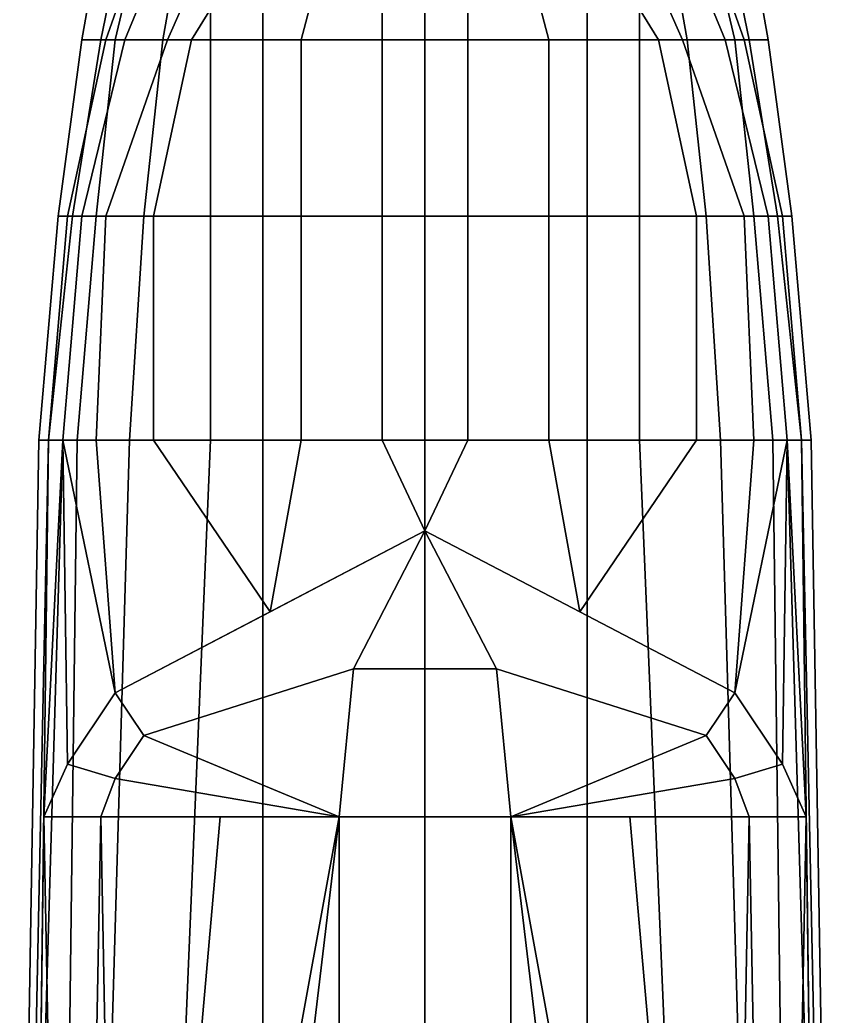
# Model space of a CAD drawing. Header units: millimetres. Extents: x -15.9 to 15.9, y -11.1 to 16.1.
# Drawn here: x -0.85 to 0.85, y 6.992 to 9.082 of the extents above; entities that cross this region are included whole.
import ezdxf

# ---------------------------------------------------------------- set-up
doc = ezdxf.new("R2010")
doc.units = ezdxf.units.MM

msp = doc.modelspace()

# ---------------------------------------------------------------- linework, layer by layer
for points in [[(-0.5499999999999972, 9.38, 0.46), (-0.6599999999999966, 9.38, -0.1100000000000003), (-0.7199999999999989, 9.040000000000001, 0.1399999999999997), (-0.6699999999999946, 9.040000000000001, 0.46)], [(-0.6599999999999966, 9.38, -0.6200000000000001), (-0.6099999999999994, 9.38, -0.910000000000001), (-0.6799999999999997, 9.040000000000001, -0.910000000000001), (-0.7199999999999989, 9.040000000000001, -0.6200000000000001)], [(-0.6599999999999966, 9.38, -0.1100000000000003), (-0.6599999999999966, 9.38, -0.6200000000000001), (-0.7199999999999989, 9.040000000000001, -0.6200000000000001), (-0.7199999999999989, 9.040000000000001, 0.1399999999999997)], [(-0.6099999999999994, 9.38, -0.910000000000001), (-0.5700000000000003, 9.38, -1.05), (-0.6499999999999986, 9.040000000000001, -1.06), (-0.6799999999999997, 9.040000000000001, -0.910000000000001)], [(-0.4899999999999949, 9.38, 0.5900000000000007), (-0.5499999999999972, 9.38, 0.46), (-0.6699999999999946, 9.040000000000001, 0.46), (-0.6300000000000026, 9.040000000000001, 0.6100000000000003)], [(-0.5700000000000003, 9.38, -1.05), (-0.4899999999999949, 9.38, -1.13), (-0.5500000000000043, 9.040000000000001, -1.150000000000001), (-0.6499999999999986, 9.040000000000001, -1.06)], [(-0.3900000000000006, 9.38, 0.71), (-0.4899999999999949, 9.38, 0.5900000000000007), (-0.6300000000000026, 9.040000000000001, 0.6100000000000003), (-0.5399999999999991, 9.040000000000001, 0.7600000000000007)], [(-0.4899999999999949, 9.38, -1.13), (-0.4500000000000028, 9.38, -1.150000000000001), (-0.4499999999999957, 9.040000000000001, -1.180000000000001), (-0.5500000000000043, 9.040000000000001, -1.150000000000001)], [(-0.2800000000000011, 9.38, 0.79), (-0.3900000000000006, 9.38, 0.71), (-0.5399999999999991, 9.040000000000001, 0.7600000000000007), (-0.490000000000002, 9.040000000000001, 0.79)], [(-0.1700000000000017, 9.38, 0.830000000000001), (-0.2800000000000011, 9.38, 0.79), (-0.490000000000002, 9.040000000000001, 0.79), (-0.259999999999998, 9.040000000000001, 0.8800000000000003)], [(-0.4500000000000028, 9.38, -1.150000000000001), (-0.3400000000000034, 9.38, -1.170000000000001), (-0.3399999999999963, 9.040000000000001, -1.2), (-0.4499999999999957, 9.040000000000001, -1.180000000000001)], [(-5.551115123125783e-16, 9.040000000000001, -1.22), (-0.3399999999999963, 9.040000000000001, -1.2), (-0.3400000000000034, 9.38, -1.170000000000001), (0, 9.38, -1.2)], [(-0.09000000000000341, 9.38, 0.8500000000000005), (-0.1700000000000017, 9.38, 0.830000000000001), (-0.259999999999998, 9.040000000000001, 0.8800000000000003), (-0.0899999999999963, 9.040000000000001, 0.9200000000000004)], [(-0.0899999999999963, 9.040000000000001, 0.9200000000000004), (0.08999999999999575, 9.039999999999996, 0.9200000000000004), (0.09000000000000286, 9.379999999999992, 0.8500000000000005), (-0.09000000000000341, 9.38, 0.8500000000000005)], [(0, 9.38, -1.2), (0.3400000000000029, 9.379999999999992, -1.170000000000001), (0.3399999999999958, 9.039999999999996, -1.2), (-5.551115123125783e-16, 9.040000000000001, -1.22)], [(0.08999999999999575, 9.039999999999996, 0.9200000000000004), (0.2599999999999975, 9.039999999999996, 0.8800000000000003), (0.1700000000000012, 9.379999999999992, 0.830000000000001), (0.09000000000000286, 9.379999999999992, 0.8500000000000005)], [(0.2599999999999975, 9.039999999999996, 0.8800000000000003), (0.4900000000000014, 9.039999999999996, 0.79), (0.2800000000000006, 9.379999999999992, 0.79), (0.1700000000000012, 9.379999999999992, 0.830000000000001)], [(0.4900000000000014, 9.039999999999996, 0.79), (0.5399999999999986, 9.039999999999996, 0.7600000000000007), (0.39, 9.379999999999992, 0.71), (0.2800000000000006, 9.379999999999992, 0.79)], [(0.4499999999999952, 9.039999999999996, -1.180000000000001), (0.3399999999999958, 9.039999999999996, -1.2), (0.3400000000000029, 9.379999999999992, -1.170000000000001), (0.4500000000000023, 9.379999999999992, -1.150000000000001)], [(0.5399999999999986, 9.039999999999996, 0.7600000000000007), (0.630000000000002, 9.039999999999996, 0.6100000000000003), (0.4899999999999943, 9.379999999999992, 0.5900000000000007), (0.39, 9.379999999999992, 0.71)], [(0.5500000000000037, 9.039999999999996, -1.150000000000001), (0.4499999999999952, 9.039999999999996, -1.180000000000001), (0.4500000000000023, 9.379999999999992, -1.150000000000001), (0.4899999999999943, 9.379999999999992, -1.13)], [(0.649999999999998, 9.039999999999996, -1.06), (0.5500000000000037, 9.039999999999996, -1.150000000000001), (0.4899999999999943, 9.379999999999992, -1.13), (0.5699999999999926, 9.379999999999992, -1.05)], [(0.630000000000002, 9.039999999999996, 0.6100000000000003), (0.669999999999994, 9.039999999999996, 0.46), (0.5499999999999966, 9.379999999999992, 0.46), (0.4899999999999943, 9.379999999999992, 0.5900000000000007)], [(0.669999999999994, 9.039999999999996, 0.46), (0.7199999999999983, 9.039999999999996, 0.1399999999999997), (0.659999999999996, 9.379999999999992, -0.1100000000000003), (0.5499999999999966, 9.379999999999992, 0.46)], [(0.6799999999999992, 9.039999999999996, -0.910000000000001), (0.649999999999998, 9.039999999999996, -1.06), (0.5699999999999926, 9.379999999999992, -1.05), (0.6099999999999989, 9.379999999999992, -0.910000000000001)], [(0.7199999999999983, 9.039999999999996, -0.6200000000000001), (0.6799999999999992, 9.039999999999996, -0.910000000000001), (0.6099999999999989, 9.379999999999992, -0.910000000000001), (0.659999999999996, 9.379999999999992, -0.6200000000000001)], [(0.7199999999999983, 9.039999999999996, 0.1399999999999997), (0.7199999999999983, 9.039999999999996, -0.6200000000000001), (0.659999999999996, 9.379999999999992, -0.6200000000000001), (0.659999999999996, 9.379999999999992, -0.1100000000000003)], [(-0.6699999999999946, 9.040000000000001, 0.46), (-0.7199999999999989, 9.040000000000001, 0.1399999999999997), (-0.7700000000000031, 8.670000000000002, 0.1399999999999997), (-0.75, 8.670000000000002, 0.46)], [(-0.7199999999999989, 9.040000000000001, -0.6200000000000001), (-0.6799999999999997, 9.040000000000001, -0.910000000000001), (-0.740000000000002, 8.670000000000002, -0.910000000000001), (-0.7700000000000031, 8.670000000000002, -0.6200000000000001)], [(-0.7199999999999989, 9.040000000000001, 0.1399999999999997), (-0.7199999999999989, 9.040000000000001, -0.6200000000000001), (-0.7700000000000031, 8.670000000000002, -0.6200000000000001), (-0.7700000000000031, 8.670000000000002, 0.1399999999999997)], [(-0.6300000000000026, 9.040000000000001, 0.6100000000000003), (-0.6699999999999946, 9.040000000000001, 0.46), (-0.75, 8.670000000000002, 0.46), (-0.7199999999999989, 8.670000000000002, 0.6100000000000003)], [(-0.6799999999999997, 9.040000000000001, -0.910000000000001), (-0.6499999999999986, 9.040000000000001, -1.06), (-0.6900000000000048, 8.670000000000002, -1.080000000000001), (-0.740000000000002, 8.670000000000002, -0.910000000000001)], [(-0.5399999999999991, 9.040000000000001, 0.7600000000000007), (-0.6300000000000026, 9.040000000000001, 0.6100000000000003), (-0.7199999999999989, 8.670000000000002, 0.6100000000000003), (-0.6699999999999946, 8.670000000000002, 0.7600000000000007)], [(-0.6499999999999986, 9.040000000000001, -1.06), (-0.5500000000000043, 9.040000000000001, -1.150000000000001), (-0.5899999999999963, 8.670000000000002, -1.180000000000001), (-0.6900000000000048, 8.670000000000002, -1.080000000000001)], [(-0.490000000000002, 9.040000000000001, 0.79), (-0.5399999999999991, 9.040000000000001, 0.7600000000000007), (-0.6699999999999946, 8.670000000000002, 0.7600000000000007), (-0.5700000000000003, 8.670000000000002, 0.8600000000000003)], [(-0.5500000000000043, 9.040000000000001, -1.150000000000001), (-0.4499999999999957, 9.040000000000001, -1.180000000000001), (-0.4499999999999957, 8.670000000000002, -1.22), (-0.5899999999999963, 8.670000000000002, -1.180000000000001)], [(-0.259999999999998, 9.040000000000001, 0.8800000000000003), (-0.490000000000002, 9.040000000000001, 0.79), (-0.5700000000000003, 8.670000000000002, 0.8600000000000003), (-0.259999999999998, 8.670000000000002, 0.9600000000000004)], [(-0.4499999999999957, 9.040000000000001, -1.180000000000001), (-0.3399999999999963, 9.040000000000001, -1.2), (-0.3399999999999963, 8.670000000000002, -1.23), (-0.4499999999999957, 8.670000000000002, -1.22)], [(-5.551115123125783e-16, 8.670000000000002, -1.250000000000001), (-0.3399999999999963, 8.670000000000002, -1.23), (-0.3399999999999963, 9.040000000000001, -1.2), (-5.551115123125783e-16, 9.039999999999996, -1.22)], [(-0.0899999999999963, 9.040000000000001, 0.9200000000000004), (-0.259999999999998, 9.040000000000001, 0.8800000000000003), (-0.259999999999998, 8.670000000000002, 0.9600000000000004), (-0.0899999999999963, 8.670000000000002, 0.9899999999999998)], [(0.08999999999999575, 9.039999999999996, 0.9200000000000004), (-0.0899999999999963, 9.040000000000001, 0.9200000000000004), (-0.0899999999999963, 8.670000000000002, 0.9899999999999998), (0.08999999999999575, 8.670000000000002, 0.9899999999999998)], [(-5.551115123125783e-16, 9.039999999999996, -1.22), (0.3399999999999958, 9.039999999999996, -1.2), (0.3399999999999958, 8.670000000000002, -1.23), (-5.551115123125783e-16, 8.670000000000002, -1.250000000000001)], [(0.08999999999999575, 8.670000000000002, 0.9899999999999998), (0.2599999999999975, 8.670000000000002, 0.9600000000000004), (0.2599999999999975, 9.039999999999996, 0.8800000000000003), (0.08999999999999575, 9.039999999999996, 0.9200000000000004)], [(0.2599999999999975, 8.670000000000002, 0.9600000000000004), (0.5699999999999997, 8.670000000000002, 0.8600000000000003), (0.4900000000000014, 9.039999999999996, 0.79), (0.2599999999999975, 9.039999999999996, 0.8800000000000003)], [(0.4499999999999952, 8.670000000000002, -1.22), (0.3399999999999958, 8.670000000000002, -1.23), (0.3399999999999958, 9.039999999999996, -1.2), (0.4499999999999952, 9.039999999999996, -1.180000000000001)], [(0.5899999999999958, 8.670000000000002, -1.180000000000001), (0.4499999999999952, 8.670000000000002, -1.22), (0.4499999999999952, 9.039999999999996, -1.180000000000001), (0.5500000000000037, 9.039999999999996, -1.150000000000001)], [(0.5699999999999997, 8.670000000000002, 0.8600000000000003), (0.669999999999994, 8.670000000000002, 0.7600000000000007), (0.5399999999999986, 9.039999999999996, 0.7600000000000007), (0.4900000000000014, 9.039999999999996, 0.79)], [(0.669999999999994, 8.670000000000002, 0.7600000000000007), (0.7199999999999983, 8.670000000000002, 0.6100000000000003), (0.630000000000002, 9.039999999999996, 0.6100000000000003), (0.5399999999999986, 9.039999999999996, 0.7600000000000007)], [(0.6900000000000043, 8.670000000000002, -1.080000000000001), (0.5899999999999958, 8.670000000000002, -1.180000000000001), (0.5500000000000037, 9.039999999999996, -1.150000000000001), (0.649999999999998, 9.039999999999996, -1.06)], [(0.7199999999999983, 8.670000000000002, 0.6100000000000003), (0.7499999999999994, 8.670000000000002, 0.46), (0.669999999999994, 9.039999999999996, 0.46), (0.630000000000002, 9.039999999999996, 0.6100000000000003)], [(0.7400000000000014, 8.670000000000002, -0.910000000000001), (0.6900000000000043, 8.670000000000002, -1.080000000000001), (0.649999999999998, 9.039999999999996, -1.06), (0.6799999999999992, 9.039999999999996, -0.910000000000001)], [(0.7499999999999994, 8.670000000000002, 0.46), (0.7700000000000026, 8.670000000000002, 0.1399999999999997), (0.7199999999999983, 9.039999999999996, 0.1399999999999997), (0.669999999999994, 9.039999999999996, 0.46)], [(0.7700000000000026, 8.670000000000002, -0.6200000000000001), (0.7400000000000014, 8.670000000000002, -0.910000000000001), (0.6799999999999992, 9.039999999999996, -0.910000000000001), (0.7199999999999983, 9.039999999999996, -0.6200000000000001)], [(0.7700000000000026, 8.670000000000002, 0.1399999999999997), (0.7700000000000026, 8.670000000000002, -0.6200000000000001), (0.7199999999999983, 9.039999999999996, -0.6200000000000001), (0.7199999999999983, 9.039999999999996, 0.1399999999999997)], [(-0.75, 8.670000000000002, 0.46), (-0.7700000000000031, 8.670000000000002, 0.1399999999999997), (-0.8099999999999881, 8.200000000000001, 0.5200000000000005), (-0.789999999999992, 8.200000000000001, 0.71)], [(-0.7700000000000031, 8.670000000000002, -0.6200000000000001), (-0.740000000000002, 8.670000000000002, -0.910000000000001), (-0.789999999999992, 8.200000000000001, -0.910000000000001), (-0.8099999999999881, 8.200000000000001, -0.6200000000000001)], [(-0.7700000000000031, 8.670000000000002, 0.1399999999999997), (-0.7700000000000031, 8.670000000000002, -0.6200000000000001), (-0.8099999999999881, 8.200000000000001, -0.6200000000000001), (-0.8099999999999881, 8.200000000000001, 0.5200000000000005)], [(-0.740000000000002, 8.670000000000002, -0.910000000000001), (-0.6900000000000048, 8.670000000000002, -1.080000000000001), (-0.7299999999999898, 8.200000000000001, -1.12), (-0.789999999999992, 8.200000000000001, -0.910000000000001)], [(-0.7199999999999989, 8.670000000000002, 0.6100000000000003), (-0.75, 8.670000000000002, 0.46), (-0.789999999999992, 8.200000000000001, 0.71), (-0.7599999999999909, 8.200000000000001, 0.8400000000000007)], [(-0.6699999999999946, 8.670000000000002, 0.7600000000000007), (-0.7199999999999989, 8.670000000000002, 0.6100000000000003), (-0.7599999999999909, 8.200000000000001, 0.8400000000000007), (-0.6899999999999977, 8.200000000000001, 0.94)], [(-0.6900000000000048, 8.670000000000002, -1.080000000000001), (-0.5899999999999963, 8.670000000000002, -1.180000000000001), (-0.6199999999999903, 8.200000000000001, -1.2), (-0.7299999999999898, 8.200000000000001, -1.12)], [(-0.5700000000000003, 8.670000000000002, 0.8600000000000003), (-0.6699999999999946, 8.670000000000002, 0.7600000000000007), (-0.6899999999999977, 8.200000000000001, 0.94), (-0.5699999999999932, 8.200000000000001, 1)], [(-0.5899999999999963, 8.670000000000002, -1.180000000000001), (-0.4499999999999957, 8.670000000000002, -1.22), (-0.4499999999999886, 8.200000000000001, -1.240000000000001), (-0.6199999999999903, 8.200000000000001, -1.2)], [(-0.259999999999998, 8.670000000000002, 0.9600000000000004), (-0.5700000000000003, 8.670000000000002, 0.8600000000000003), (-0.5699999999999932, 8.200000000000001, 1), (-0.2599999999999909, 8.200000000000001, 1.06)], [(-0.4499999999999957, 8.670000000000002, -1.22), (-0.3399999999999963, 8.670000000000002, -1.23), (-0.3399999999999892, 8.200000000000001, -1.260000000000001), (-0.4499999999999886, 8.200000000000001, -1.240000000000001)], [(-7.66053886991358e-15, 8.200000000000001, -1.28), (-0.3399999999999892, 8.200000000000001, -1.260000000000001), (-0.3399999999999963, 8.670000000000002, -1.23), (-5.551115123125783e-16, 8.670000000000002, -1.250000000000001)], [(-0.0899999999999963, 8.670000000000002, 0.9899999999999998), (-0.259999999999998, 8.670000000000002, 0.9600000000000004), (-0.2599999999999909, 8.200000000000001, 1.06), (-0.0899999999999892, 8.200000000000001, 1.07)], [(-0.0899999999999892, 8.200000000000001, 1.07), (0.08999999999998864, 8.199999999999996, 1.07), (0.08999999999999575, 8.670000000000002, 0.9899999999999998), (-0.0899999999999963, 8.670000000000002, 0.9899999999999998)], [(-5.551115123125783e-16, 8.670000000000002, -1.250000000000001), (0.3399999999999958, 8.670000000000002, -1.23), (0.3399999999999886, 8.199999999999996, -1.260000000000001), (-7.66053886991358e-15, 8.200000000000001, -1.28)], [(0.08999999999998864, 8.199999999999996, 1.07), (0.2599999999999903, 8.199999999999996, 1.06), (0.2599999999999975, 8.670000000000002, 0.9600000000000004), (0.08999999999999575, 8.670000000000002, 0.9899999999999998)], [(0.2599999999999903, 8.199999999999996, 1.06), (0.5699999999999926, 8.199999999999996, 1), (0.5699999999999997, 8.670000000000002, 0.8600000000000003), (0.2599999999999975, 8.670000000000002, 0.9600000000000004)], [(0.4499999999999881, 8.199999999999996, -1.240000000000001), (0.3399999999999886, 8.199999999999996, -1.260000000000001), (0.3399999999999958, 8.670000000000002, -1.23), (0.4499999999999952, 8.670000000000002, -1.22)], [(0.6199999999999898, 8.199999999999996, -1.2), (0.4499999999999881, 8.199999999999996, -1.240000000000001), (0.4499999999999952, 8.670000000000002, -1.22), (0.5899999999999958, 8.670000000000002, -1.180000000000001)], [(0.5699999999999926, 8.199999999999996, 1), (0.6899999999999972, 8.199999999999996, 0.94), (0.669999999999994, 8.670000000000002, 0.7600000000000007), (0.5699999999999997, 8.670000000000002, 0.8600000000000003)], [(0.7299999999999892, 8.199999999999996, -1.12), (0.6199999999999898, 8.199999999999996, -1.2), (0.5899999999999958, 8.670000000000002, -1.180000000000001), (0.6900000000000043, 8.670000000000002, -1.080000000000001)], [(0.6899999999999972, 8.199999999999996, 0.94), (0.7599999999999903, 8.199999999999996, 0.8400000000000007), (0.7199999999999983, 8.670000000000002, 0.6100000000000003), (0.669999999999994, 8.670000000000002, 0.7600000000000007)], [(0.7899999999999915, 8.199999999999996, -0.910000000000001), (0.7299999999999892, 8.199999999999996, -1.12), (0.6900000000000043, 8.670000000000002, -1.080000000000001), (0.7400000000000014, 8.670000000000002, -0.910000000000001)], [(0.7599999999999903, 8.199999999999996, 0.8400000000000007), (0.7899999999999915, 8.199999999999996, 0.71), (0.7499999999999994, 8.670000000000002, 0.46), (0.7199999999999983, 8.670000000000002, 0.6100000000000003)], [(0.8099999999999875, 8.199999999999996, -0.6200000000000001), (0.7899999999999915, 8.199999999999996, -0.910000000000001), (0.7400000000000014, 8.670000000000002, -0.910000000000001), (0.7700000000000026, 8.670000000000002, -0.6200000000000001)], [(0.7899999999999915, 8.199999999999996, 0.71), (0.8099999999999875, 8.199999999999996, 0.5200000000000005), (0.7700000000000026, 8.670000000000002, 0.1399999999999997), (0.7499999999999994, 8.670000000000002, 0.46)], [(0.8099999999999875, 8.199999999999996, 0.5200000000000005), (0.8099999999999875, 8.199999999999996, -0.6200000000000001), (0.7700000000000026, 8.670000000000002, -0.6200000000000001), (0.7700000000000026, 8.670000000000002, 0.1399999999999997)], [(-0.8099999999999881, 8.200000000000001, 0.5200000000000005), (-0.8099999999999881, 8.200000000000001, -0.6200000000000001), (-0.8499999999999872, 5.82, -0.5300000000000002), (-0.8499999999999872, 5.82, 0.5200000000000005)], [(-0.8099999999999881, 8.200000000000001, -0.6200000000000001), (-0.789999999999992, 8.200000000000001, -0.910000000000001), (-0.8199999999999932, 5.82, -0.910000000000001), (-0.8499999999999872, 5.82, -0.5300000000000002)], [(-0.789999999999992, 8.200000000000001, 0.71), (-0.8099999999999881, 8.200000000000001, 0.5200000000000005), (-0.8499999999999872, 5.82, 0.5200000000000005), (-0.8399999999999892, 5.82, 0.71)], [(-0.7599999999999909, 8.200000000000001, 0.8400000000000007), (-0.789999999999992, 8.200000000000001, 0.71), (-0.8399999999999892, 5.82, 0.71), (-0.8299999999999841, 5.82, 0.8400000000000007)], [(-0.8, 7.410000000000001, 0.94), (-0.7599999999999909, 8.200000000000001, 0.8400000000000007), (-0.8299999999999841, 5.82, 0.8400000000000007), (-0.8199999999999932, 5.82, 0.94)], [(-0.789999999999992, 8.200000000000001, -0.910000000000001), (-0.7299999999999898, 8.200000000000001, -1.12), (-0.7599999999999909, 5.82, -1.12), (-0.8199999999999932, 5.82, -0.910000000000001)], [(-0.7599999999999909, 8.200000000000001, 0.8400000000000007), (-0.8, 7.410000000000001, 0.94), (-0.75, 7.52, 0.94)], [(-0.7299999999999898, 8.200000000000001, -1.12), (-0.6199999999999903, 8.200000000000001, -1.2), (-0.6899999999999906, 5.82, -1.19), (-0.7599999999999909, 5.82, -1.12)], [(-0.7599999999999909, 8.200000000000001, 0.8400000000000007), (-0.65, 7.670000000000001, 0.94), (-0.6899999999999977, 8.200000000000001, 0.94)], [(-0.7599999999999909, 8.200000000000001, 0.8400000000000007), (-0.75, 7.52, 0.94), (-0.65, 7.670000000000001, 0.94)], [(-0.6199999999999903, 8.200000000000001, -1.2), (-0.4499999999999886, 8.200000000000001, -1.240000000000001), (-0.54999999999999, 5.82, -1.240000000000001), (-0.6899999999999906, 5.82, -1.19)], [(-0.65, 7.670000000000001, 0.94), (-0.325, 7.840000000000001, 1.035), (-0.5699999999999932, 8.200000000000001, 1), (-0.6899999999999977, 8.200000000000001, 0.94)], [(-0.5699999999999932, 8.200000000000001, 1), (-0.325, 7.840000000000001, 1.035), (-0.2599999999999909, 8.200000000000001, 1.06)], [(-0.4499999999999886, 8.200000000000001, -1.240000000000001), (-0.3399999999999892, 8.200000000000001, -1.260000000000001), (-0.3399999999999892, 5.82, -1.28), (-0.54999999999999, 5.82, -1.240000000000001)], [(-5.88418203051333e-15, 5.82, -1.3), (-0.3399999999999892, 5.82, -1.28), (-0.3399999999999892, 8.200000000000001, -1.260000000000001), (-7.66053886991358e-15, 8.199999999999996, -1.28)], [(-0.325, 7.840000000000001, 1.035), (0, 8.010000000000002, 1.13), (-0.0899999999999892, 8.200000000000001, 1.07), (-0.2599999999999909, 8.200000000000001, 1.06)], [(-0.0899999999999892, 8.200000000000001, 1.07), (0, 8.010000000000002, 1.13), (0.08999999999998864, 8.199999999999996, 1.07)], [(-7.66053886991358e-15, 8.199999999999996, -1.28), (0.3399999999999886, 8.199999999999996, -1.260000000000001), (0.3399999999999904, 5.82, -1.28), (-5.88418203051333e-15, 5.82, -1.3)], [(0, 8.010000000000002, 1.13), (0.325, 7.840000000000001, 1.035), (0.2599999999999903, 8.199999999999996, 1.06), (0.08999999999998864, 8.199999999999996, 1.07)], [(0.2599999999999903, 8.199999999999996, 1.06), (0.3249999999999999, 7.840000000000001, 1.035), (0.5699999999999926, 8.199999999999996, 1)], [(0.3249999999999999, 7.840000000000001, 1.035), (0.6499999999999999, 7.670000000000001, 0.94), (0.6899999999999972, 8.199999999999996, 0.94), (0.5699999999999926, 8.199999999999996, 1)], [(0.5499999999999913, 5.82, -1.240000000000001), (0.3399999999999904, 5.82, -1.28), (0.3399999999999886, 8.199999999999996, -1.260000000000001), (0.4499999999999881, 8.199999999999996, -1.240000000000001)], [(0.6899999999999918, 5.82, -1.19), (0.5499999999999913, 5.82, -1.240000000000001), (0.4499999999999881, 8.199999999999996, -1.240000000000001), (0.6199999999999898, 8.199999999999996, -1.2)], [(0.7599999999999921, 5.82, -1.12), (0.6899999999999918, 5.82, -1.19), (0.6199999999999898, 8.199999999999996, -1.2), (0.7299999999999892, 8.199999999999996, -1.12)], [(0.6899999999999972, 8.199999999999996, 0.94), (0.6499999999999999, 7.670000000000001, 0.94), (0.7599999999999903, 8.199999999999996, 0.8400000000000007)], [(0.6499999999999999, 7.670000000000001, 0.94), (0.75, 7.52, 0.94), (0.7599999999999903, 8.199999999999996, 0.8400000000000007)], [(0.8199999999999944, 5.82, -0.910000000000001), (0.7599999999999921, 5.82, -1.12), (0.7299999999999892, 8.199999999999996, -1.12), (0.7899999999999915, 8.199999999999996, -0.910000000000001)], [(0.75, 7.52, 0.94), (0.8000000000065554, 7.409999999985579, 0.94), (0.7599999999999903, 8.199999999999996, 0.8400000000000007)], [(0.8299999999999853, 5.82, 0.8400000000000007), (0.8399999999999904, 5.82, 0.71), (0.7899999999999915, 8.199999999999996, 0.71), (0.7599999999999903, 8.199999999999996, 0.8400000000000007)], [(0.8199999999999944, 5.82, 0.94), (0.8299999999999853, 5.82, 0.8400000000000007), (0.7599999999999903, 8.199999999999996, 0.8400000000000007), (0.8000000000065554, 7.409999999985579, 0.94)], [(0.8399999999999904, 5.82, 0.71), (0.8499999999999884, 5.82, 0.5200000000000005), (0.8099999999999875, 8.199999999999996, 0.5200000000000005), (0.7899999999999915, 8.199999999999996, 0.71)], [(0.8499999999999884, 5.82, -0.5300000000000002), (0.8199999999999944, 5.82, -0.910000000000001), (0.7899999999999915, 8.199999999999996, -0.910000000000001), (0.8099999999999875, 8.199999999999996, -0.6200000000000001)], [(0.8499999999999884, 5.82, 0.5200000000000005), (0.8499999999999884, 5.82, -0.5300000000000002), (0.8099999999999875, 8.199999999999996, -0.6200000000000001), (0.8099999999999875, 8.199999999999996, 0.5200000000000005)], [(-0.59, 7.580000000000001, 1.39), (-0.15, 7.720000000000001, 1.45), (0, 8.010000000000002, 1.13), (-0.65, 7.670000000000001, 0.94)], [(-0.15, 7.720000000000001, 1.45), (0.15, 7.720000000000002, 1.45), (0, 8.010000000000002, 1.13)], [(0.1499999999999999, 7.720000000000001, 1.45), (0.5899999999999999, 7.580000000000001, 1.39), (0.6499999999999999, 7.670000000000001, 0.94), (0, 8.010000000000002, 1.13)], [(-0.1799999999999926, 7.410000000000001, 1.57), (-0.1799999999999926, 7.410000000000001, 1.57), (-0.15, 7.720000000000001, 1.45), (-0.59, 7.580000000000001, 1.39)], [(-0.1799999999999926, 7.410000000000001, 1.57), (0.1799999999999938, 7.410000000000003, 1.57), (0.15, 7.720000000000001, 1.45), (-0.15, 7.720000000000001, 1.45)], [(0.1800000000000144, 7.410000000000005, 1.569999999999991), (0.1800000000000144, 7.410000000000005, 1.569999999999991), (0.5899999999999994, 7.580000000000003, 1.39), (0.1499999999999999, 7.720000000000001, 1.45)], [(-0.65, 7.490000000000001, 1.38), (-0.59, 7.580000000000001, 1.39), (-0.65, 7.670000000000001, 0.94), (-0.75, 7.52, 0.94)], [(0.5899999999999999, 7.580000000000001, 1.39), (0.6500000000000008, 7.489999999999999, 1.38), (0.75, 7.52, 0.94), (0.6499999999999999, 7.670000000000001, 0.94)], [(-0.1799999999999926, 7.410000000000001, 1.57), (-0.1799999999999926, 7.410000000000001, 1.57), (-0.5900000000000001, 7.580000000000001, 1.39), (-0.65, 7.490000000000001, 1.38)], [(0.1799999999999673, 7.409999999999999, 1.57000000000001), (0.1799999999999673, 7.409999999999999, 1.57000000000001), (0.6500000000000008, 7.49, 1.38), (0.5899999999999999, 7.580000000000001, 1.39)], [(-0.68, 7.410000000000001, 1.38), (-0.65, 7.490000000000001, 1.38), (-0.75, 7.52, 0.94), (-0.8, 7.410000000000001, 0.94)], [(0.6499999999999995, 7.490000000000001, 1.38), (0.6800000000000002, 7.410000000000001, 1.38), (0.7999999999999998, 7.410000000000001, 0.94), (0.75, 7.52, 0.94)], [(-0.1799999999999931, 7.410000000000001, 1.569999999999999), (-0.1799999999999931, 7.410000000000001, 1.569999999999999), (-0.6500000000000001, 7.490000000000001, 1.38), (-0.68, 7.410000000000001, 1.38)], [(0.1799999999999922, 7.410000000000001, 1.57), (0.1799999999999842, 7.409999999999999, 1.570000000000003), (0.6800000000000002, 7.410000000000001, 1.38), (0.6500000000000012, 7.489999999999998, 1.38)], [(-0.8, 7.410000000000001, 0.94), (-0.8, 7.410000000000001, 0.94), (-0.8199999999999932, 5.82, 0.94), (-0.7699999999999889, 5.82, 1.16)], [(-0.7099999999999937, 5.82, 1.32), (-0.68, 7.410000000000001, 1.38), (-0.8, 7.410000000000001, 0.94), (-0.7699999999999889, 5.82, 1.16)], [(-0.6499999999999915, 5.82, 1.42), (-0.68, 7.410000000000001, 1.38), (-0.68, 7.410000000000001, 1.38), (-0.7099999999999937, 5.82, 1.32)], [(-0.5699999999999932, 5.82, 1.49), (-0.4299999999999966, 7.410000000000001, 1.475), (-0.68, 7.410000000000001, 1.38), (-0.6499999999999915, 5.82, 1.42)], [(-0.4699999999999847, 5.82, 1.55), (-0.1800000000001369, 7.409999999999186, 1.57000000000001), (-0.4299999999999966, 7.410000000000001, 1.475), (-0.5699999999999932, 5.82, 1.49)], [(-0.4699999999999847, 5.82, 1.55), (-0.3699999999999903, 5.82, 1.57), (-0.1799999999999976, 7.40999999999995, 1.57000000000002)], [(-0.3699999999999903, 5.82, 1.57), (-0.1799999999999926, 5.82, 1.6), (-0.1800000000000404, 7.409999999999993, 1.570000000000019)], [(-0.1799999999999926, 5.82, 1.6), (0.1799999999999938, 5.82, 1.6), (0.179999999999946, 7.409999999999993, 1.570000000000019), (-0.1799999999999926, 7.410000000000001, 1.57)], [(0.1799999999999938, 5.82, 1.6), (0.3699999999999916, 5.82, 1.57), (0.1799999999999433, 7.409999999999993, 1.570000000000019)], [(0.3699999999999916, 5.82, 1.57), (0.4699999999999859, 5.82, 1.55), (0.180000000000038, 7.410000000000012, 1.569999999999981)], [(0.4699999999999859, 5.82, 1.55), (0.5699999999999944, 5.82, 1.49), (0.4299999999999922, 7.41, 1.475000000000001), (0.1800000000003232, 7.409999999996813, 1.570000000000019)], [(0.5699999999999944, 5.82, 1.49), (0.6499999999999927, 5.82, 1.42), (0.6800000000000002, 7.410000000000001, 1.38), (0.4300000000005143, 7.409999999994819, 1.475000000000791)], [(0.6499999999999927, 5.82, 1.42), (0.709999999999995, 5.82, 1.32), (0.6800000000060317, 7.410000000003199, 1.379999999997562)], [(0.709999999999995, 5.82, 1.32), (0.7699999999999901, 5.82, 1.16), (0.7999999999999998, 7.410000000000001, 0.94), (0.6800000000042692, 7.409999999906287, 1.379999999999975)], [(0.7699999999999901, 5.82, 1.16), (0.8199999999999944, 5.82, 0.94), (0.8000000000060313, 7.410000000003199, 0.9399999999975619)]]:
    msp.add_3dface(points)

doc.saveas('drawing.dxf')
